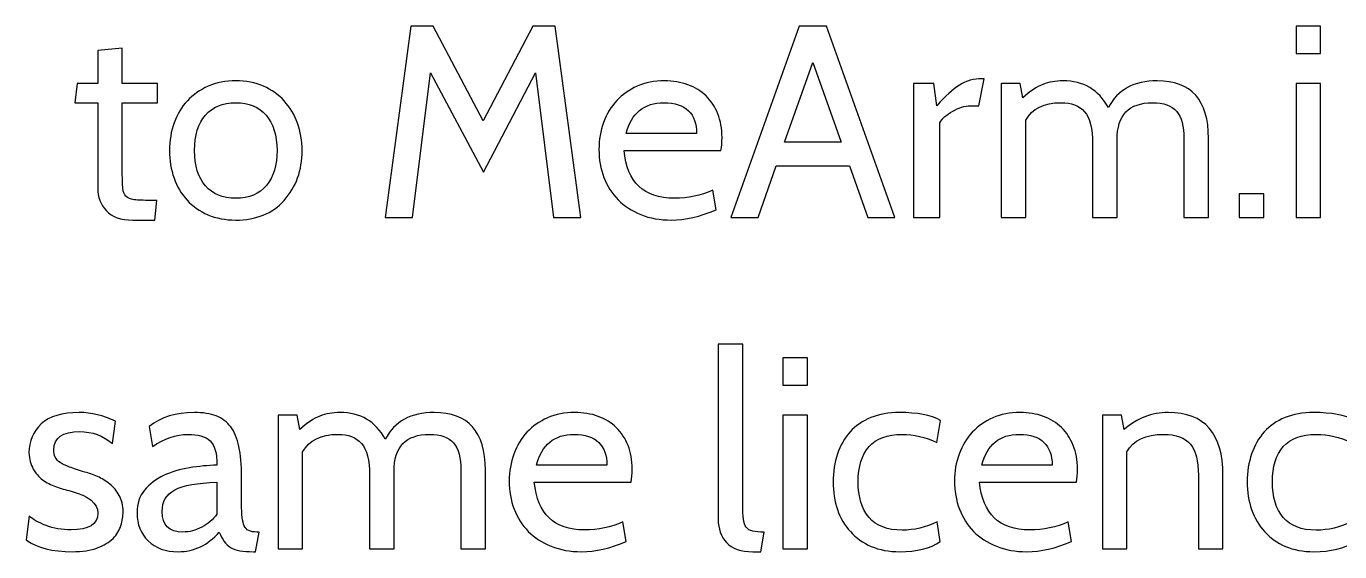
# Model space of a CAD drawing. Header units: centimetres. Extents: x -24 to 24.1, y -20.7 to 0.5.
# Drawn here: x 15.776 to 19.852, y -6.704 to -5.075 of the extents above; entities that cross this region are included whole.
import ezdxf

# ---------------------------------------------------------------- set-up
doc = ezdxf.new("R2010")
doc.units = ezdxf.units.CM
doc.header["$MEASUREMENT"] = 0
doc.layers.add('Layer 1', color=7, linetype='Continuous')

msp = doc.modelspace()

# ---------------------------------------------------------------- linework, layer by layer
at = {"layer": 'Layer 1', "color": 250}
for points, knots in [([(17.49664, -5.66718), (17.49664, -5.66718), (17.41197, -5.66718), (17.41197, -5.66718), (17.41197, -5.66718), (17.41197, -5.66718), (17.35609, -5.21929), (17.35609, -5.21929), (17.35609, -5.21929), (17.35609, -5.21929), (17.19522, -5.52663), (17.19522, -5.52663), (17.19522, -5.52663), (17.19522, -5.52663), (17.03097, -5.21929), (17.03097, -5.21929), (17.03097, -5.21929), (17.03097, -5.21929), (16.97509, -5.66718), (16.97509, -5.66718), (16.97509, -5.66718), (16.97509, -5.66718), (16.89042, -5.66718), (16.89042, -5.66718), (16.89042, -5.66718), (16.89042, -5.66718), (16.97001, -5.07451), (16.97001, -5.07451), (16.97001, -5.07451), (16.97001, -5.07451), (17.03859, -5.07451), (17.03859, -5.07451), (17.03859, -5.07451), (17.03859, -5.07451), (17.19437, -5.36831), (17.19437, -5.36831), (17.19437, -5.36831), (17.19437, -5.36831), (17.34847, -5.07451), (17.34847, -5.07451), (17.34847, -5.07451), (17.34847, -5.07451), (17.4179, -5.07451), (17.4179, -5.07451), (17.4179, -5.07451), (17.4179, -5.07451), (17.49664, -5.66718), (17.49664, -5.66718)], [0, 0, 0, 0, 0.0769231, 0.0769231, 0.0769231, 0.0769231, 0.1538462, 0.1538462, 0.1538462, 0.1538462, 0.2307692, 0.2307692, 0.2307692, 0.2307692, 0.3076923, 0.3076923, 0.3076923, 0.3076923, 0.3846154, 0.3846154, 0.3846154, 0.3846154, 0.4615385, 0.4615385, 0.4615385, 0.4615385, 0.5384615, 0.5384615, 0.5384615, 0.5384615, 0.6153846, 0.6153846, 0.6153846, 0.6153846, 0.6923077, 0.6923077, 0.6923077, 0.6923077, 0.7692308, 0.7692308, 0.7692308, 0.7692308, 0.8461538, 0.8461538, 0.8461538, 0.8461538, 1, 1, 1, 1]), ([(18.472, -5.66718), (18.472, -5.66718), (18.38734, -5.66718), (18.38734, -5.66718), (18.38734, -5.66718), (18.38734, -5.66718), (18.33061, -5.50716), (18.33061, -5.50716), (18.33061, -5.50716), (18.33061, -5.50716), (18.1037, -5.50716), (18.1037, -5.50716), (18.1037, -5.50716), (18.1037, -5.50716), (18.04697, -5.66718), (18.04697, -5.66718), (18.04697, -5.66718), (18.04697, -5.66718), (17.96231, -5.66718), (17.96231, -5.66718), (17.96231, -5.66718), (17.96231, -5.66718), (18.17482, -5.07451), (18.17482, -5.07451), (18.17482, -5.07451), (18.17482, -5.07451), (18.25949, -5.07451), (18.25949, -5.07451), (18.25949, -5.07451), (18.25949, -5.07451), (18.472, -5.66718), (18.472, -5.66718)], [0, 0, 0, 0, 0.1111111, 0.1111111, 0.1111111, 0.1111111, 0.2222222, 0.2222222, 0.2222222, 0.2222222, 0.3333333, 0.3333333, 0.3333333, 0.3333333, 0.4444444, 0.4444444, 0.4444444, 0.4444444, 0.5555556, 0.5555556, 0.5555556, 0.5555556, 0.6666667, 0.6666667, 0.6666667, 0.6666667, 0.7777778, 0.7777778, 0.7777778, 0.7777778, 1, 1, 1, 1]), ([(19.79281, -5.15918), (19.79281, -5.15918), (19.71661, -5.15918), (19.71661, -5.15918), (19.71661, -5.15918), (19.71661, -5.15918), (19.71661, -5.07451), (19.71661, -5.07451), (19.71661, -5.07451), (19.71661, -5.07451), (19.79281, -5.07451), (19.79281, -5.07451), (19.79281, -5.07451), (19.79281, -5.07451), (19.79281, -5.15918), (19.79281, -5.15918)], [0, 0, 0, 0, 0.2, 0.2, 0.2, 0.2, 0.4, 0.4, 0.4, 0.4, 0.6, 0.6, 0.6, 0.6, 1, 1, 1, 1]), ([(16.18091, -5.61469), (16.18091, -5.61469), (16.17498, -5.67565), (16.17498, -5.67565), (16.17498, -5.67565), (16.17498, -5.67565), (16.1064, -5.67565), (16.1064, -5.67565), (16.1064, -5.67565), (16.06972, -5.67565), (16.04248, -5.66605), (16.0247, -5.64686), (16.0247, -5.64686), (16.00692, -5.62767), (15.99803, -5.60424), (15.99803, -5.57659), (15.99803, -5.57659), (15.99803, -5.57659), (15.99803, -5.31158), (15.99803, -5.31158), (15.99803, -5.31158), (15.99803, -5.31158), (15.92691, -5.31158), (15.92691, -5.31158), (15.92691, -5.31158), (15.92691, -5.31158), (15.93368, -5.25231), (15.93368, -5.25231), (15.93368, -5.25231), (15.93368, -5.25231), (15.99803, -5.25231), (15.99803, -5.25231), (15.99803, -5.25231), (15.99803, -5.25231), (15.99803, -5.14986), (15.99803, -5.14986), (15.99803, -5.14986), (15.99803, -5.14986), (16.07423, -5.14224), (16.07423, -5.14224), (16.07423, -5.14224), (16.07423, -5.14224), (16.07423, -5.25231), (16.07423, -5.25231), (16.07423, -5.25231), (16.07423, -5.25231), (16.18345, -5.25231), (16.18345, -5.25231), (16.18345, -5.25231), (16.18345, -5.25231), (16.18345, -5.31158), (16.18345, -5.31158), (16.18345, -5.31158), (16.18345, -5.31158), (16.07423, -5.31158), (16.07423, -5.31158), (16.07423, -5.31158), (16.07423, -5.31158), (16.07423, -5.53002), (16.07423, -5.53002), (16.07423, -5.53002), (16.07423, -5.54978), (16.0748, -5.5653), (16.07592, -5.57659), (16.07592, -5.57659), (16.07705, -5.58788), (16.0803, -5.59634), (16.08566, -5.60199), (16.08566, -5.60199), (16.09102, -5.60763), (16.09963, -5.61116), (16.11148, -5.61257), (16.11148, -5.61257), (16.12334, -5.61398), (16.13999, -5.61469), (16.16144, -5.61469), (16.16144, -5.61469), (16.16144, -5.61469), (16.18091, -5.61469), (16.18091, -5.61469)], [0, 0, 0, 0, 0.047619, 0.047619, 0.047619, 0.047619, 0.0952381, 0.0952381, 0.0952381, 0.0952381, 0.1428571, 0.1428571, 0.1428571, 0.1428571, 0.1904762, 0.1904762, 0.1904762, 0.1904762, 0.2380952, 0.2380952, 0.2380952, 0.2380952, 0.2857143, 0.2857143, 0.2857143, 0.2857143, 0.3333333, 0.3333333, 0.3333333, 0.3333333, 0.3809524, 0.3809524, 0.3809524, 0.3809524, 0.4285714, 0.4285714, 0.4285714, 0.4285714, 0.4761905, 0.4761905, 0.4761905, 0.4761905, 0.5238095, 0.5238095, 0.5238095, 0.5238095, 0.5714286, 0.5714286, 0.5714286, 0.5714286, 0.6190476, 0.6190476, 0.6190476, 0.6190476, 0.6666667, 0.6666667, 0.6666667, 0.6666667, 0.7142857, 0.7142857, 0.7142857, 0.7142857, 0.7619048, 0.7619048, 0.7619048, 0.7619048, 0.8095238, 0.8095238, 0.8095238, 0.8095238, 0.8571429, 0.8571429, 0.8571429, 0.8571429, 0.9047619, 0.9047619, 0.9047619, 0.9047619, 1, 1, 1, 1]), ([(18.30521, -5.43435), (18.30521, -5.43435), (18.21715, -5.18712), (18.21715, -5.18712), (18.21715, -5.18712), (18.21715, -5.18712), (18.1291, -5.43435), (18.1291, -5.43435), (18.1291, -5.43435), (18.1291, -5.43435), (18.30521, -5.43435), (18.30521, -5.43435)], [0, 0, 0, 0, 0.25, 0.25, 0.25, 0.25, 0.5, 0.5, 0.5, 0.5, 1, 1, 1, 1]), ([(16.5763, -5.61469), (16.53962, -5.65533), (16.48966, -5.67565), (16.42644, -5.67565), (16.42644, -5.67565), (16.39427, -5.67565), (16.36548, -5.67014), (16.34008, -5.65914), (16.34008, -5.65914), (16.31468, -5.64813), (16.29309, -5.63303), (16.27531, -5.61384), (16.27531, -5.61384), (16.25753, -5.59465), (16.24399, -5.57179), (16.23467, -5.54526), (16.23467, -5.54526), (16.22536, -5.51873), (16.2207, -5.49023), (16.2207, -5.45975), (16.2207, -5.45975), (16.2207, -5.4287), (16.2255, -5.40006), (16.2351, -5.37381), (16.2351, -5.37381), (16.24469, -5.34756), (16.25838, -5.32484), (16.27616, -5.30565), (16.27616, -5.30565), (16.29394, -5.28646), (16.31553, -5.27136), (16.34093, -5.26036), (16.34093, -5.26036), (16.36633, -5.24935), (16.39484, -5.24384), (16.42644, -5.24384), (16.42644, -5.24384), (16.45805, -5.24384), (16.48656, -5.24935), (16.51196, -5.26036), (16.51196, -5.26036), (16.53736, -5.27136), (16.55895, -5.2866), (16.57673, -5.30608), (16.57673, -5.30608), (16.59451, -5.32555), (16.6082, -5.34841), (16.61779, -5.37466), (16.61779, -5.37466), (16.62739, -5.4009), (16.63219, -5.42927), (16.63219, -5.45975), (16.63219, -5.45975), (16.63219, -5.52183), (16.61356, -5.57348), (16.5763, -5.61469)], [0, 0, 0, 0, 0.0666667, 0.0666667, 0.0666667, 0.0666667, 0.1333333, 0.1333333, 0.1333333, 0.1333333, 0.2, 0.2, 0.2, 0.2, 0.2666667, 0.2666667, 0.2666667, 0.2666667, 0.3333333, 0.3333333, 0.3333333, 0.3333333, 0.4, 0.4, 0.4, 0.4, 0.4666667, 0.4666667, 0.4666667, 0.4666667, 0.5333333, 0.5333333, 0.5333333, 0.5333333, 0.6, 0.6, 0.6, 0.6, 0.6666667, 0.6666667, 0.6666667, 0.6666667, 0.7333333, 0.7333333, 0.7333333, 0.7333333, 0.8, 0.8, 0.8, 0.8, 0.8666667, 0.8666667, 0.8666667, 0.8666667, 1, 1, 1, 1]), ([(17.93183, -5.45975), (17.93183, -5.45975), (17.63126, -5.45975), (17.63126, -5.45975), (17.63126, -5.45975), (17.64029, -5.55852), (17.69222, -5.60791), (17.78705, -5.60791), (17.78705, -5.60791), (17.82938, -5.60791), (17.86917, -5.59973), (17.90643, -5.58336), (17.90643, -5.58336), (17.90643, -5.58336), (17.91659, -5.64347), (17.91659, -5.64347), (17.91659, -5.64347), (17.86748, -5.66492), (17.8212, -5.67565), (17.77773, -5.67565), (17.77773, -5.67565), (17.74274, -5.67565), (17.71127, -5.67), (17.68333, -5.65871), (17.68333, -5.65871), (17.65539, -5.64742), (17.63182, -5.63204), (17.61263, -5.61257), (17.61263, -5.61257), (17.59344, -5.5931), (17.57877, -5.56995), (17.56861, -5.54314), (17.56861, -5.54314), (17.55845, -5.51633), (17.55337, -5.4874), (17.55337, -5.45636), (17.55337, -5.45636), (17.55337, -5.42644), (17.55816, -5.3985), (17.56776, -5.37254), (17.56776, -5.37254), (17.57736, -5.34657), (17.5909, -5.32414), (17.6084, -5.30523), (17.6084, -5.30523), (17.6259, -5.28632), (17.64721, -5.27136), (17.67232, -5.26036), (17.67232, -5.26036), (17.69744, -5.24935), (17.72552, -5.24384), (17.75657, -5.24384), (17.75657, -5.24384), (17.7831, -5.24384), (17.80737, -5.2478), (17.82938, -5.2557), (17.82938, -5.2557), (17.85139, -5.2636), (17.87016, -5.27517), (17.88568, -5.29041), (17.88568, -5.29041), (17.90121, -5.30565), (17.91334, -5.32414), (17.92209, -5.34587), (17.92209, -5.34587), (17.93084, -5.3676), (17.93521, -5.39201), (17.93521, -5.41911), (17.93521, -5.41911), (17.93521, -5.43491), (17.93409, -5.44846), (17.93183, -5.45975)], [0, 0, 0, 0, 0.0526316, 0.0526316, 0.0526316, 0.0526316, 0.1052632, 0.1052632, 0.1052632, 0.1052632, 0.1578947, 0.1578947, 0.1578947, 0.1578947, 0.2105263, 0.2105263, 0.2105263, 0.2105263, 0.2631579, 0.2631579, 0.2631579, 0.2631579, 0.3157895, 0.3157895, 0.3157895, 0.3157895, 0.3684211, 0.3684211, 0.3684211, 0.3684211, 0.4210526, 0.4210526, 0.4210526, 0.4210526, 0.4736842, 0.4736842, 0.4736842, 0.4736842, 0.5263158, 0.5263158, 0.5263158, 0.5263158, 0.5789474, 0.5789474, 0.5789474, 0.5789474, 0.6315789, 0.6315789, 0.6315789, 0.6315789, 0.6842105, 0.6842105, 0.6842105, 0.6842105, 0.7368421, 0.7368421, 0.7368421, 0.7368421, 0.7894737, 0.7894737, 0.7894737, 0.7894737, 0.8421053, 0.8421053, 0.8421053, 0.8421053, 0.8947368, 0.8947368, 0.8947368, 0.8947368, 1, 1, 1, 1]), ([(18.74886, -5.23707), (18.74886, -5.23707), (18.73193, -5.32089), (18.73193, -5.32089), (18.73193, -5.32089), (18.73193, -5.32089), (18.70568, -5.32089), (18.70568, -5.32089), (18.70568, -5.32089), (18.69722, -5.32089), (18.68819, -5.32244), (18.67859, -5.32555), (18.67859, -5.32555), (18.669, -5.32865), (18.65982, -5.33275), (18.65107, -5.33783), (18.65107, -5.33783), (18.64233, -5.34291), (18.63428, -5.34855), (18.62694, -5.35476), (18.62694, -5.35476), (18.61961, -5.36097), (18.61424, -5.36746), (18.61086, -5.37423), (18.61086, -5.37423), (18.61086, -5.37423), (18.61086, -5.66718), (18.61086, -5.66718), (18.61086, -5.66718), (18.61086, -5.66718), (18.52958, -5.66718), (18.52958, -5.66718), (18.52958, -5.66718), (18.52958, -5.66718), (18.52958, -5.25231), (18.52958, -5.25231), (18.52958, -5.25231), (18.52958, -5.25231), (18.59223, -5.25231), (18.59223, -5.25231), (18.59223, -5.25231), (18.59223, -5.25231), (18.60154, -5.32089), (18.60154, -5.32089), (18.60154, -5.32089), (18.62751, -5.29154), (18.65107, -5.27023), (18.67224, -5.25697), (18.67224, -5.25697), (18.69341, -5.2437), (18.71669, -5.23707), (18.74209, -5.23707), (18.74209, -5.23707), (18.74209, -5.23707), (18.74886, -5.23707), (18.74886, -5.23707)], [0, 0, 0, 0, 0.0666667, 0.0666667, 0.0666667, 0.0666667, 0.1333333, 0.1333333, 0.1333333, 0.1333333, 0.2, 0.2, 0.2, 0.2, 0.2666667, 0.2666667, 0.2666667, 0.2666667, 0.3333333, 0.3333333, 0.3333333, 0.3333333, 0.4, 0.4, 0.4, 0.4, 0.4666667, 0.4666667, 0.4666667, 0.4666667, 0.5333333, 0.5333333, 0.5333333, 0.5333333, 0.6, 0.6, 0.6, 0.6, 0.6666667, 0.6666667, 0.6666667, 0.6666667, 0.7333333, 0.7333333, 0.7333333, 0.7333333, 0.8, 0.8, 0.8, 0.8, 0.8666667, 0.8666667, 0.8666667, 0.8666667, 1, 1, 1, 1]), ([(19.44483, -5.66718), (19.44483, -5.66718), (19.36863, -5.66718), (19.36863, -5.66718), (19.36863, -5.66718), (19.36863, -5.66718), (19.36863, -5.42334), (19.36863, -5.42334), (19.36863, -5.42334), (19.36863, -5.38439), (19.36101, -5.35603), (19.34577, -5.33825), (19.34577, -5.33825), (19.33053, -5.32047), (19.30569, -5.31158), (19.27126, -5.31158), (19.27126, -5.31158), (19.19788, -5.31158), (19.16119, -5.34996), (19.16119, -5.42673), (19.16119, -5.42673), (19.16119, -5.42673), (19.16119, -5.66718), (19.16119, -5.66718), (19.16119, -5.66718), (19.16119, -5.66718), (19.08499, -5.66718), (19.08499, -5.66718), (19.08499, -5.66718), (19.08499, -5.66718), (19.08499, -5.43858), (19.08499, -5.43858), (19.08499, -5.43858), (19.08499, -5.39117), (19.07667, -5.35815), (19.06001, -5.33952), (19.06001, -5.33952), (19.04336, -5.32089), (19.01923, -5.31158), (18.98762, -5.31158), (18.98762, -5.31158), (18.93457, -5.31158), (18.89788, -5.32964), (18.87756, -5.36577), (18.87756, -5.36577), (18.87756, -5.36577), (18.87756, -5.66718), (18.87756, -5.66718), (18.87756, -5.66718), (18.87756, -5.66718), (18.80136, -5.66718), (18.80136, -5.66718), (18.80136, -5.66718), (18.80136, -5.66718), (18.80136, -5.25231), (18.80136, -5.25231), (18.80136, -5.25231), (18.80136, -5.25231), (18.86062, -5.25231), (18.86062, -5.25231), (18.86062, -5.25231), (18.86062, -5.25231), (18.86909, -5.29634), (18.86909, -5.29634), (18.86909, -5.29634), (18.89167, -5.27602), (18.91227, -5.26219), (18.9309, -5.25485), (18.9309, -5.25485), (18.94952, -5.24751), (18.97041, -5.24384), (18.99355, -5.24384), (18.99355, -5.24384), (19.05677, -5.24384), (19.10362, -5.2715), (19.1341, -5.32682), (19.1341, -5.32682), (19.16288, -5.2715), (19.2134, -5.24384), (19.28565, -5.24384), (19.28565, -5.24384), (19.39177, -5.24384), (19.44483, -5.30339), (19.44483, -5.42249), (19.44483, -5.42249), (19.44483, -5.42249), (19.44483, -5.66718), (19.44483, -5.66718)], [0, 0, 0, 0, 0.0434783, 0.0434783, 0.0434783, 0.0434783, 0.0869565, 0.0869565, 0.0869565, 0.0869565, 0.1304348, 0.1304348, 0.1304348, 0.1304348, 0.173913, 0.173913, 0.173913, 0.173913, 0.2173913, 0.2173913, 0.2173913, 0.2173913, 0.2608696, 0.2608696, 0.2608696, 0.2608696, 0.3043478, 0.3043478, 0.3043478, 0.3043478, 0.3478261, 0.3478261, 0.3478261, 0.3478261, 0.3913043, 0.3913043, 0.3913043, 0.3913043, 0.4347826, 0.4347826, 0.4347826, 0.4347826, 0.4782609, 0.4782609, 0.4782609, 0.4782609, 0.5217391, 0.5217391, 0.5217391, 0.5217391, 0.5652174, 0.5652174, 0.5652174, 0.5652174, 0.6086957, 0.6086957, 0.6086957, 0.6086957, 0.6521739, 0.6521739, 0.6521739, 0.6521739, 0.6956522, 0.6956522, 0.6956522, 0.6956522, 0.7391304, 0.7391304, 0.7391304, 0.7391304, 0.7826087, 0.7826087, 0.7826087, 0.7826087, 0.826087, 0.826087, 0.826087, 0.826087, 0.8695652, 0.8695652, 0.8695652, 0.8695652, 0.9130435, 0.9130435, 0.9130435, 0.9130435, 1, 1, 1, 1]), ([(19.79281, -5.66718), (19.79281, -5.66718), (19.71661, -5.66718), (19.71661, -5.66718), (19.71661, -5.66718), (19.71661, -5.66718), (19.71661, -5.25231), (19.71661, -5.25231), (19.71661, -5.25231), (19.71661, -5.25231), (19.79281, -5.25231), (19.79281, -5.25231), (19.79281, -5.25231), (19.79281, -5.25231), (19.79281, -5.66718), (19.79281, -5.66718)], [0, 0, 0, 0, 0.2, 0.2, 0.2, 0.2, 0.4, 0.4, 0.4, 0.4, 0.6, 0.6, 0.6, 0.6, 1, 1, 1, 1]), ([(16.52042, -5.35053), (16.49841, -5.32456), (16.46708, -5.31158), (16.42644, -5.31158), (16.42644, -5.31158), (16.3858, -5.31158), (16.35434, -5.32442), (16.33204, -5.3501), (16.33204, -5.3501), (16.30974, -5.37578), (16.2986, -5.41233), (16.2986, -5.45975), (16.2986, -5.45975), (16.2986, -5.50716), (16.30974, -5.54371), (16.33204, -5.56939), (16.33204, -5.56939), (16.35434, -5.59507), (16.3858, -5.60791), (16.42644, -5.60791), (16.42644, -5.60791), (16.46765, -5.60791), (16.49926, -5.59465), (16.52127, -5.56812), (16.52127, -5.56812), (16.54328, -5.54159), (16.55429, -5.50547), (16.55429, -5.45975), (16.55429, -5.45975), (16.55429, -5.4129), (16.543, -5.37649), (16.52042, -5.35053)], [0, 0, 0, 0, 0.1111111, 0.1111111, 0.1111111, 0.1111111, 0.2222222, 0.2222222, 0.2222222, 0.2222222, 0.3333333, 0.3333333, 0.3333333, 0.3333333, 0.4444444, 0.4444444, 0.4444444, 0.4444444, 0.5555556, 0.5555556, 0.5555556, 0.5555556, 0.6666667, 0.6666667, 0.6666667, 0.6666667, 0.7777778, 0.7777778, 0.7777778, 0.7777778, 1, 1, 1, 1]), ([(17.75487, -5.31158), (17.69335, -5.31158), (17.6544, -5.34347), (17.63803, -5.40725), (17.63803, -5.40725), (17.63803, -5.40725), (17.85647, -5.40725), (17.85647, -5.40725), (17.85647, -5.40725), (17.85647, -5.37677), (17.84801, -5.35321), (17.83107, -5.33656), (17.83107, -5.33656), (17.81414, -5.3199), (17.78874, -5.31158), (17.75487, -5.31158)], [0, 0, 0, 0, 0.2, 0.2, 0.2, 0.2, 0.4, 0.4, 0.4, 0.4, 0.6, 0.6, 0.6, 0.6, 1, 1, 1, 1]), ([(19.6167, -5.66718), (19.6167, -5.66718), (19.5405, -5.66718), (19.5405, -5.66718), (19.5405, -5.66718), (19.5405, -5.66718), (19.5405, -5.59437), (19.5405, -5.59437), (19.5405, -5.59437), (19.5405, -5.59437), (19.6167, -5.59437), (19.6167, -5.59437), (19.6167, -5.59437), (19.6167, -5.59437), (19.6167, -5.66718), (19.6167, -5.66718)], [0, 0, 0, 0, 0.2, 0.2, 0.2, 0.2, 0.4, 0.4, 0.4, 0.4, 0.6, 0.6, 0.6, 0.6, 1, 1, 1, 1]), ([(18.06645, -6.6434), (18.06645, -6.6434), (18.05544, -6.70436), (18.05544, -6.70436), (18.05544, -6.70436), (18.05544, -6.70436), (18.03089, -6.70436), (18.03089, -6.70436), (18.03089, -6.70436), (17.99363, -6.70436), (17.9664, -6.6949), (17.94918, -6.67599), (17.94918, -6.67599), (17.93197, -6.65708), (17.92336, -6.63324), (17.92336, -6.60445), (17.92336, -6.60445), (17.92336, -6.60445), (17.92336, -6.06089), (17.92336, -6.06089), (17.92336, -6.06089), (17.92336, -6.06089), (17.99956, -6.06089), (17.99956, -6.06089), (17.99956, -6.06089), (17.99956, -6.06089), (17.99956, -6.56042), (17.99956, -6.56042), (17.99956, -6.56042), (17.99956, -6.57792), (18.00027, -6.59217), (18.00168, -6.60318), (18.00168, -6.60318), (18.00309, -6.61419), (18.00605, -6.62265), (18.01057, -6.62858), (18.01057, -6.62858), (18.01508, -6.63451), (18.02172, -6.63846), (18.03046, -6.64043), (18.03046, -6.64043), (18.03921, -6.64241), (18.05121, -6.6434), (18.06645, -6.6434)], [0, 0, 0, 0, 0.0833333, 0.0833333, 0.0833333, 0.0833333, 0.1666667, 0.1666667, 0.1666667, 0.1666667, 0.25, 0.25, 0.25, 0.25, 0.3333333, 0.3333333, 0.3333333, 0.3333333, 0.4166667, 0.4166667, 0.4166667, 0.4166667, 0.5, 0.5, 0.5, 0.5, 0.5833333, 0.5833333, 0.5833333, 0.5833333, 0.6666667, 0.6666667, 0.6666667, 0.6666667, 0.75, 0.75, 0.75, 0.75, 0.8333333, 0.8333333, 0.8333333, 0.8333333, 1, 1, 1, 1]), ([(18.20022, -6.18789), (18.20022, -6.18789), (18.12402, -6.18789), (18.12402, -6.18789), (18.12402, -6.18789), (18.12402, -6.18789), (18.12402, -6.10322), (18.12402, -6.10322), (18.12402, -6.10322), (18.12402, -6.10322), (18.20022, -6.10322), (18.20022, -6.10322), (18.20022, -6.10322), (18.20022, -6.10322), (18.20022, -6.18789), (18.20022, -6.18789)], [0, 0, 0, 0, 0.2, 0.2, 0.2, 0.2, 0.4, 0.4, 0.4, 0.4, 0.6, 0.6, 0.6, 0.6, 1, 1, 1, 1]), ([(15.91844, -6.70436), (15.85805, -6.70436), (15.81063, -6.69222), (15.7762, -6.66795), (15.7762, -6.66795), (15.7762, -6.66795), (15.78552, -6.59429), (15.78552, -6.59429), (15.78552, -6.59429), (15.79681, -6.60445), (15.81416, -6.61405), (15.83759, -6.62308), (15.83759, -6.62308), (15.86101, -6.63211), (15.88683, -6.63662), (15.91506, -6.63662), (15.91506, -6.63662), (15.97037, -6.63662), (15.99803, -6.61941), (15.99803, -6.58498), (15.99803, -6.58498), (15.99803, -6.55393), (15.97037, -6.53107), (15.91506, -6.5164), (15.91506, -6.5164), (15.89812, -6.51244), (15.88218, -6.50779), (15.86722, -6.50243), (15.86722, -6.50243), (15.85226, -6.49706), (15.83886, -6.49001), (15.827, -6.48126), (15.827, -6.48126), (15.81515, -6.47251), (15.80541, -6.46136), (15.79779, -6.44782), (15.79779, -6.44782), (15.79017, -6.43427), (15.7858, -6.41734), (15.78467, -6.39702), (15.78467, -6.39702), (15.78467, -6.36146), (15.79737, -6.33182), (15.82277, -6.30812), (15.82277, -6.30812), (15.84817, -6.28441), (15.8874, -6.27255), (15.94046, -6.27255), (15.94046, -6.27255), (15.97828, -6.27255), (16.01581, -6.28159), (16.05306, -6.29965), (16.05306, -6.29965), (16.05306, -6.29965), (16.04375, -6.36908), (16.04375, -6.36908), (16.04375, -6.36908), (16.0144, -6.34424), (15.98053, -6.33182), (15.94215, -6.33182), (15.94215, -6.33182), (15.88853, -6.33182), (15.86172, -6.35059), (15.86172, -6.38813), (15.86172, -6.38813), (15.86172, -6.39716), (15.86313, -6.40492), (15.86595, -6.41113), (15.86595, -6.41113), (15.86877, -6.41734), (15.87385, -6.42298), (15.88119, -6.42778), (15.88119, -6.42778), (15.88853, -6.43258), (15.89841, -6.43723), (15.91082, -6.44189), (15.91082, -6.44189), (15.92324, -6.4464), (15.93905, -6.45148), (15.95824, -6.45713), (15.95824, -6.45713), (15.97009, -6.46052), (15.98293, -6.46517), (15.99676, -6.4711), (15.99676, -6.4711), (16.01059, -6.47703), (16.02343, -6.48479), (16.03528, -6.49438), (16.03528, -6.49438), (16.04714, -6.50398), (16.05702, -6.51583), (16.06492, -6.52994), (16.06492, -6.52994), (16.07282, -6.54405), (16.07677, -6.56099), (16.07677, -6.58074), (16.07677, -6.58074), (16.07677, -6.59429), (16.07451, -6.6084), (16.07, -6.62308), (16.07, -6.62308), (16.06548, -6.63775), (16.0573, -6.65102), (16.04544, -6.66287), (16.04544, -6.66287), (16.03359, -6.67472), (16.01736, -6.6846), (15.99676, -6.6925), (15.99676, -6.6925), (15.97616, -6.70041), (15.95005, -6.70436), (15.91844, -6.70436)], [0, 0, 0, 0, 0.0344828, 0.0344828, 0.0344828, 0.0344828, 0.0689655, 0.0689655, 0.0689655, 0.0689655, 0.1034483, 0.1034483, 0.1034483, 0.1034483, 0.137931, 0.137931, 0.137931, 0.137931, 0.1724138, 0.1724138, 0.1724138, 0.1724138, 0.2068966, 0.2068966, 0.2068966, 0.2068966, 0.2413793, 0.2413793, 0.2413793, 0.2413793, 0.2758621, 0.2758621, 0.2758621, 0.2758621, 0.3103448, 0.3103448, 0.3103448, 0.3103448, 0.3448276, 0.3448276, 0.3448276, 0.3448276, 0.3793103, 0.3793103, 0.3793103, 0.3793103, 0.4137931, 0.4137931, 0.4137931, 0.4137931, 0.4482759, 0.4482759, 0.4482759, 0.4482759, 0.4827586, 0.4827586, 0.4827586, 0.4827586, 0.5172414, 0.5172414, 0.5172414, 0.5172414, 0.5517241, 0.5517241, 0.5517241, 0.5517241, 0.5862069, 0.5862069, 0.5862069, 0.5862069, 0.6206897, 0.6206897, 0.6206897, 0.6206897, 0.6551724, 0.6551724, 0.6551724, 0.6551724, 0.6896552, 0.6896552, 0.6896552, 0.6896552, 0.7241379, 0.7241379, 0.7241379, 0.7241379, 0.7586207, 0.7586207, 0.7586207, 0.7586207, 0.7931034, 0.7931034, 0.7931034, 0.7931034, 0.8275862, 0.8275862, 0.8275862, 0.8275862, 0.862069, 0.862069, 0.862069, 0.862069, 0.8965517, 0.8965517, 0.8965517, 0.8965517, 0.9310345, 0.9310345, 0.9310345, 0.9310345, 1, 1, 1, 1]), ([(16.49926, -6.6434), (16.49926, -6.6434), (16.4874, -6.70436), (16.4874, -6.70436), (16.4874, -6.70436), (16.4874, -6.70436), (16.48148, -6.70436), (16.48148, -6.70436), (16.48148, -6.70436), (16.46454, -6.70436), (16.45043, -6.70337), (16.43914, -6.70139), (16.43914, -6.70139), (16.42786, -6.69942), (16.41826, -6.69603), (16.41036, -6.69123), (16.41036, -6.69123), (16.40246, -6.68644), (16.39582, -6.68009), (16.39046, -6.67218), (16.39046, -6.67218), (16.3851, -6.66428), (16.37988, -6.65469), (16.3748, -6.6434), (16.3748, -6.6434), (16.3398, -6.68404), (16.29747, -6.70436), (16.2478, -6.70436), (16.2478, -6.70436), (16.20885, -6.70436), (16.17781, -6.69321), (16.15466, -6.67091), (16.15466, -6.67091), (16.13152, -6.64862), (16.11995, -6.61969), (16.11995, -6.58413), (16.11995, -6.58413), (16.11995, -6.55534), (16.12771, -6.53164), (16.14323, -6.51301), (16.14323, -6.51301), (16.15876, -6.49438), (16.17851, -6.47942), (16.2025, -6.46814), (16.2025, -6.46814), (16.22649, -6.45685), (16.25316, -6.4488), (16.28251, -6.44401), (16.28251, -6.44401), (16.31186, -6.43921), (16.34037, -6.43653), (16.36802, -6.43596), (16.36802, -6.43596), (16.36802, -6.39871), (16.36083, -6.37345), (16.34643, -6.36019), (16.34643, -6.36019), (16.33204, -6.34692), (16.30904, -6.34029), (16.27743, -6.34029), (16.27743, -6.34029), (16.24131, -6.34029), (16.2049, -6.35271), (16.16821, -6.37754), (16.16821, -6.37754), (16.16821, -6.37754), (16.1572, -6.31574), (16.1572, -6.31574), (16.1572, -6.31574), (16.19446, -6.28695), (16.24131, -6.27255), (16.29775, -6.27255), (16.29775, -6.27255), (16.32428, -6.27255), (16.34686, -6.27608), (16.36548, -6.28314), (16.36548, -6.28314), (16.38411, -6.29019), (16.39921, -6.30148), (16.41078, -6.31701), (16.41078, -6.31701), (16.42235, -6.33253), (16.43082, -6.35299), (16.43618, -6.37839), (16.43618, -6.37839), (16.44154, -6.40379), (16.44422, -6.43483), (16.44422, -6.47152), (16.44422, -6.47152), (16.44422, -6.47152), (16.44422, -6.55619), (16.44422, -6.55619), (16.44422, -6.55619), (16.44422, -6.58893), (16.44705, -6.61165), (16.45269, -6.62435), (16.45269, -6.62435), (16.45834, -6.63705), (16.47132, -6.6434), (16.49164, -6.6434), (16.49164, -6.6434), (16.49164, -6.6434), (16.49926, -6.6434), (16.49926, -6.6434)], [0, 0, 0, 0, 0.037037, 0.037037, 0.037037, 0.037037, 0.0740741, 0.0740741, 0.0740741, 0.0740741, 0.1111111, 0.1111111, 0.1111111, 0.1111111, 0.1481481, 0.1481481, 0.1481481, 0.1481481, 0.1851852, 0.1851852, 0.1851852, 0.1851852, 0.2222222, 0.2222222, 0.2222222, 0.2222222, 0.2592593, 0.2592593, 0.2592593, 0.2592593, 0.2962963, 0.2962963, 0.2962963, 0.2962963, 0.3333333, 0.3333333, 0.3333333, 0.3333333, 0.3703704, 0.3703704, 0.3703704, 0.3703704, 0.4074074, 0.4074074, 0.4074074, 0.4074074, 0.4444444, 0.4444444, 0.4444444, 0.4444444, 0.4814815, 0.4814815, 0.4814815, 0.4814815, 0.5185185, 0.5185185, 0.5185185, 0.5185185, 0.5555556, 0.5555556, 0.5555556, 0.5555556, 0.5925926, 0.5925926, 0.5925926, 0.5925926, 0.6296296, 0.6296296, 0.6296296, 0.6296296, 0.6666667, 0.6666667, 0.6666667, 0.6666667, 0.7037037, 0.7037037, 0.7037037, 0.7037037, 0.7407407, 0.7407407, 0.7407407, 0.7407407, 0.7777778, 0.7777778, 0.7777778, 0.7777778, 0.8148148, 0.8148148, 0.8148148, 0.8148148, 0.8518519, 0.8518519, 0.8518519, 0.8518519, 0.8888889, 0.8888889, 0.8888889, 0.8888889, 0.9259259, 0.9259259, 0.9259259, 0.9259259, 1, 1, 1, 1]), ([(17.20115, -6.69589), (17.20115, -6.69589), (17.12495, -6.69589), (17.12495, -6.69589), (17.12495, -6.69589), (17.12495, -6.69589), (17.12495, -6.45205), (17.12495, -6.45205), (17.12495, -6.45205), (17.12495, -6.4131), (17.11733, -6.38474), (17.10209, -6.36696), (17.10209, -6.36696), (17.08685, -6.34918), (17.06201, -6.34029), (17.02758, -6.34029), (17.02758, -6.34029), (16.9542, -6.34029), (16.91751, -6.37867), (16.91751, -6.45544), (16.91751, -6.45544), (16.91751, -6.45544), (16.91751, -6.69589), (16.91751, -6.69589), (16.91751, -6.69589), (16.91751, -6.69589), (16.84131, -6.69589), (16.84131, -6.69589), (16.84131, -6.69589), (16.84131, -6.69589), (16.84131, -6.46729), (16.84131, -6.46729), (16.84131, -6.46729), (16.84131, -6.41988), (16.83299, -6.38686), (16.81633, -6.36823), (16.81633, -6.36823), (16.79968, -6.3496), (16.77555, -6.34029), (16.74394, -6.34029), (16.74394, -6.34029), (16.69089, -6.34029), (16.6542, -6.35835), (16.63388, -6.39448), (16.63388, -6.39448), (16.63388, -6.39448), (16.63388, -6.69589), (16.63388, -6.69589), (16.63388, -6.69589), (16.63388, -6.69589), (16.55768, -6.69589), (16.55768, -6.69589), (16.55768, -6.69589), (16.55768, -6.69589), (16.55768, -6.28102), (16.55768, -6.28102), (16.55768, -6.28102), (16.55768, -6.28102), (16.61694, -6.28102), (16.61694, -6.28102), (16.61694, -6.28102), (16.61694, -6.28102), (16.62541, -6.32505), (16.62541, -6.32505), (16.62541, -6.32505), (16.64799, -6.30473), (16.66859, -6.2909), (16.68722, -6.28356), (16.68722, -6.28356), (16.70584, -6.27622), (16.72673, -6.27255), (16.74987, -6.27255), (16.74987, -6.27255), (16.81309, -6.27255), (16.85994, -6.30021), (16.89042, -6.35553), (16.89042, -6.35553), (16.9192, -6.30021), (16.96972, -6.27255), (17.04197, -6.27255), (17.04197, -6.27255), (17.14809, -6.27255), (17.20115, -6.3321), (17.20115, -6.4512), (17.20115, -6.4512), (17.20115, -6.4512), (17.20115, -6.69589), (17.20115, -6.69589)], [0, 0, 0, 0, 0.0434783, 0.0434783, 0.0434783, 0.0434783, 0.0869565, 0.0869565, 0.0869565, 0.0869565, 0.1304348, 0.1304348, 0.1304348, 0.1304348, 0.173913, 0.173913, 0.173913, 0.173913, 0.2173913, 0.2173913, 0.2173913, 0.2173913, 0.2608696, 0.2608696, 0.2608696, 0.2608696, 0.3043478, 0.3043478, 0.3043478, 0.3043478, 0.3478261, 0.3478261, 0.3478261, 0.3478261, 0.3913043, 0.3913043, 0.3913043, 0.3913043, 0.4347826, 0.4347826, 0.4347826, 0.4347826, 0.4782609, 0.4782609, 0.4782609, 0.4782609, 0.5217391, 0.5217391, 0.5217391, 0.5217391, 0.5652174, 0.5652174, 0.5652174, 0.5652174, 0.6086957, 0.6086957, 0.6086957, 0.6086957, 0.6521739, 0.6521739, 0.6521739, 0.6521739, 0.6956522, 0.6956522, 0.6956522, 0.6956522, 0.7391304, 0.7391304, 0.7391304, 0.7391304, 0.7826087, 0.7826087, 0.7826087, 0.7826087, 0.826087, 0.826087, 0.826087, 0.826087, 0.8695652, 0.8695652, 0.8695652, 0.8695652, 0.9130435, 0.9130435, 0.9130435, 0.9130435, 1, 1, 1, 1]), ([(17.65327, -6.48846), (17.65327, -6.48846), (17.3527, -6.48846), (17.3527, -6.48846), (17.3527, -6.48846), (17.36173, -6.58723), (17.41366, -6.63662), (17.50849, -6.63662), (17.50849, -6.63662), (17.55082, -6.63662), (17.59061, -6.62844), (17.62787, -6.61207), (17.62787, -6.61207), (17.62787, -6.61207), (17.63803, -6.67218), (17.63803, -6.67218), (17.63803, -6.67218), (17.58892, -6.69363), (17.54264, -6.70436), (17.49917, -6.70436), (17.49917, -6.70436), (17.46418, -6.70436), (17.43271, -6.69871), (17.40477, -6.68742), (17.40477, -6.68742), (17.37683, -6.67613), (17.35326, -6.66075), (17.33407, -6.64128), (17.33407, -6.64128), (17.31488, -6.62181), (17.30021, -6.59866), (17.29005, -6.57185), (17.29005, -6.57185), (17.27989, -6.54504), (17.27481, -6.51611), (17.27481, -6.48507), (17.27481, -6.48507), (17.27481, -6.45515), (17.2796, -6.42721), (17.2892, -6.40125), (17.2892, -6.40125), (17.2988, -6.37528), (17.31234, -6.35285), (17.32984, -6.33394), (17.32984, -6.33394), (17.34734, -6.31503), (17.36865, -6.30007), (17.39376, -6.28907), (17.39376, -6.28907), (17.41888, -6.27806), (17.44696, -6.27255), (17.47801, -6.27255), (17.47801, -6.27255), (17.50454, -6.27255), (17.52881, -6.27651), (17.55082, -6.28441), (17.55082, -6.28441), (17.57283, -6.29231), (17.5916, -6.30388), (17.60712, -6.31912), (17.60712, -6.31912), (17.62265, -6.33436), (17.63478, -6.35285), (17.64353, -6.37458), (17.64353, -6.37458), (17.65228, -6.39631), (17.65665, -6.42072), (17.65665, -6.44782), (17.65665, -6.44782), (17.65665, -6.46362), (17.65553, -6.47717), (17.65327, -6.48846)], [0, 0, 0, 0, 0.0526316, 0.0526316, 0.0526316, 0.0526316, 0.1052632, 0.1052632, 0.1052632, 0.1052632, 0.1578947, 0.1578947, 0.1578947, 0.1578947, 0.2105263, 0.2105263, 0.2105263, 0.2105263, 0.2631579, 0.2631579, 0.2631579, 0.2631579, 0.3157895, 0.3157895, 0.3157895, 0.3157895, 0.3684211, 0.3684211, 0.3684211, 0.3684211, 0.4210526, 0.4210526, 0.4210526, 0.4210526, 0.4736842, 0.4736842, 0.4736842, 0.4736842, 0.5263158, 0.5263158, 0.5263158, 0.5263158, 0.5789474, 0.5789474, 0.5789474, 0.5789474, 0.6315789, 0.6315789, 0.6315789, 0.6315789, 0.6842105, 0.6842105, 0.6842105, 0.6842105, 0.7368421, 0.7368421, 0.7368421, 0.7368421, 0.7894737, 0.7894737, 0.7894737, 0.7894737, 0.8421053, 0.8421053, 0.8421053, 0.8421053, 0.8947368, 0.8947368, 0.8947368, 0.8947368, 1, 1, 1, 1]), ([(18.48639, -6.70436), (18.45309, -6.70436), (18.42373, -6.69885), (18.39833, -6.68785), (18.39833, -6.68785), (18.37293, -6.67684), (18.35134, -6.6616), (18.33356, -6.64213), (18.33356, -6.64213), (18.31578, -6.62265), (18.30238, -6.59979), (18.29335, -6.57355), (18.29335, -6.57355), (18.28432, -6.5473), (18.2798, -6.51865), (18.2798, -6.48761), (18.2798, -6.48761), (18.2798, -6.456), (18.28432, -6.42707), (18.29335, -6.40083), (18.29335, -6.40083), (18.30238, -6.37458), (18.3155, -6.35186), (18.33272, -6.33267), (18.33272, -6.33267), (18.34993, -6.31348), (18.37138, -6.29866), (18.39706, -6.28822), (18.39706, -6.28822), (18.42275, -6.27778), (18.45224, -6.27255), (18.48554, -6.27255), (18.48554, -6.27255), (18.54086, -6.27255), (18.58347, -6.28074), (18.61339, -6.29711), (18.61339, -6.29711), (18.61339, -6.29711), (18.60153, -6.36569), (18.60153, -6.36569), (18.60153, -6.36569), (18.56654, -6.34876), (18.5307, -6.34029), (18.49401, -6.34029), (18.49401, -6.34029), (18.44829, -6.34029), (18.41414, -6.35299), (18.39156, -6.37839), (18.39156, -6.37839), (18.36898, -6.40379), (18.35769, -6.4402), (18.35769, -6.48761), (18.35769, -6.48761), (18.35769, -6.53502), (18.36898, -6.57185), (18.39156, -6.5981), (18.39156, -6.5981), (18.41414, -6.62435), (18.44829, -6.63747), (18.49401, -6.63747), (18.49401, -6.63747), (18.53126, -6.63747), (18.56739, -6.629), (18.60238, -6.61207), (18.60238, -6.61207), (18.60238, -6.61207), (18.61254, -6.67303), (18.61254, -6.67303), (18.61254, -6.67303), (18.5815, -6.69391), (18.53945, -6.70436), (18.48639, -6.70436)], [0, 0, 0, 0, 0.0526316, 0.0526316, 0.0526316, 0.0526316, 0.1052632, 0.1052632, 0.1052632, 0.1052632, 0.1578947, 0.1578947, 0.1578947, 0.1578947, 0.2105263, 0.2105263, 0.2105263, 0.2105263, 0.2631579, 0.2631579, 0.2631579, 0.2631579, 0.3157895, 0.3157895, 0.3157895, 0.3157895, 0.3684211, 0.3684211, 0.3684211, 0.3684211, 0.4210526, 0.4210526, 0.4210526, 0.4210526, 0.4736842, 0.4736842, 0.4736842, 0.4736842, 0.5263158, 0.5263158, 0.5263158, 0.5263158, 0.5789474, 0.5789474, 0.5789474, 0.5789474, 0.6315789, 0.6315789, 0.6315789, 0.6315789, 0.6842105, 0.6842105, 0.6842105, 0.6842105, 0.7368421, 0.7368421, 0.7368421, 0.7368421, 0.7894737, 0.7894737, 0.7894737, 0.7894737, 0.8421053, 0.8421053, 0.8421053, 0.8421053, 0.8947368, 0.8947368, 0.8947368, 0.8947368, 1, 1, 1, 1]), ([(19.03503, -6.48846), (19.03503, -6.48846), (18.73446, -6.48846), (18.73446, -6.48846), (18.73446, -6.48846), (18.74349, -6.58723), (18.79542, -6.63662), (18.89025, -6.63662), (18.89025, -6.63662), (18.93258, -6.63662), (18.97237, -6.62844), (19.00963, -6.61207), (19.00963, -6.61207), (19.00963, -6.61207), (19.01979, -6.67218), (19.01979, -6.67218), (19.01979, -6.67218), (18.97068, -6.69363), (18.9244, -6.70436), (18.88093, -6.70436), (18.88093, -6.70436), (18.84594, -6.70436), (18.81447, -6.69871), (18.78653, -6.68742), (18.78653, -6.68742), (18.75859, -6.67613), (18.73502, -6.66075), (18.71583, -6.64128), (18.71583, -6.64128), (18.69664, -6.62181), (18.68197, -6.59866), (18.67181, -6.57185), (18.67181, -6.57185), (18.66165, -6.54504), (18.65657, -6.51611), (18.65657, -6.48507), (18.65657, -6.48507), (18.65657, -6.45515), (18.66136, -6.42721), (18.67096, -6.40125), (18.67096, -6.40125), (18.68056, -6.37528), (18.6941, -6.35285), (18.7116, -6.33394), (18.7116, -6.33394), (18.7291, -6.31503), (18.75041, -6.30007), (18.77552, -6.28907), (18.77552, -6.28907), (18.80064, -6.27806), (18.82872, -6.27255), (18.85977, -6.27255), (18.85977, -6.27255), (18.8863, -6.27255), (18.91057, -6.27651), (18.93258, -6.28441), (18.93258, -6.28441), (18.95459, -6.29231), (18.97336, -6.30388), (18.98888, -6.31912), (18.98888, -6.31912), (19.00441, -6.33436), (19.01654, -6.35285), (19.02529, -6.37458), (19.02529, -6.37458), (19.03404, -6.39631), (19.03841, -6.42072), (19.03841, -6.44782), (19.03841, -6.44782), (19.03841, -6.46362), (19.03729, -6.47717), (19.03503, -6.48846)], [0, 0, 0, 0, 0.0526316, 0.0526316, 0.0526316, 0.0526316, 0.1052632, 0.1052632, 0.1052632, 0.1052632, 0.1578947, 0.1578947, 0.1578947, 0.1578947, 0.2105263, 0.2105263, 0.2105263, 0.2105263, 0.2631579, 0.2631579, 0.2631579, 0.2631579, 0.3157895, 0.3157895, 0.3157895, 0.3157895, 0.3684211, 0.3684211, 0.3684211, 0.3684211, 0.4210526, 0.4210526, 0.4210526, 0.4210526, 0.4736842, 0.4736842, 0.4736842, 0.4736842, 0.5263158, 0.5263158, 0.5263158, 0.5263158, 0.5789474, 0.5789474, 0.5789474, 0.5789474, 0.6315789, 0.6315789, 0.6315789, 0.6315789, 0.6842105, 0.6842105, 0.6842105, 0.6842105, 0.7368421, 0.7368421, 0.7368421, 0.7368421, 0.7894737, 0.7894737, 0.7894737, 0.7894737, 0.8421053, 0.8421053, 0.8421053, 0.8421053, 0.8947368, 0.8947368, 0.8947368, 0.8947368, 1, 1, 1, 1]), ([(19.4897, -6.69589), (19.4897, -6.69589), (19.41349, -6.69589), (19.41349, -6.69589), (19.41349, -6.69589), (19.41349, -6.69589), (19.41349, -6.46729), (19.41349, -6.46729), (19.41349, -6.46729), (19.41349, -6.4227), (19.40517, -6.39038), (19.38852, -6.37035), (19.38852, -6.37035), (19.37187, -6.35031), (19.34407, -6.34029), (19.30512, -6.34029), (19.30512, -6.34029), (19.24981, -6.34029), (19.21199, -6.35835), (19.19167, -6.39448), (19.19167, -6.39448), (19.19167, -6.39448), (19.19167, -6.69589), (19.19167, -6.69589), (19.19167, -6.69589), (19.19167, -6.69589), (19.11547, -6.69589), (19.11547, -6.69589), (19.11547, -6.69589), (19.11547, -6.69589), (19.11547, -6.28102), (19.11547, -6.28102), (19.11547, -6.28102), (19.11547, -6.28102), (19.17473, -6.28102), (19.17473, -6.28102), (19.17473, -6.28102), (19.17473, -6.28102), (19.1832, -6.32505), (19.1832, -6.32505), (19.1832, -6.32505), (19.22271, -6.29005), (19.26843, -6.27255), (19.32036, -6.27255), (19.32036, -6.27255), (19.43325, -6.27255), (19.4897, -6.33747), (19.4897, -6.46729), (19.4897, -6.46729), (19.4897, -6.46729), (19.4897, -6.69589), (19.4897, -6.69589)], [0, 0, 0, 0, 0.0714286, 0.0714286, 0.0714286, 0.0714286, 0.1428571, 0.1428571, 0.1428571, 0.1428571, 0.2142857, 0.2142857, 0.2142857, 0.2142857, 0.2857143, 0.2857143, 0.2857143, 0.2857143, 0.3571429, 0.3571429, 0.3571429, 0.3571429, 0.4285714, 0.4285714, 0.4285714, 0.4285714, 0.5, 0.5, 0.5, 0.5, 0.5714286, 0.5714286, 0.5714286, 0.5714286, 0.6428571, 0.6428571, 0.6428571, 0.6428571, 0.7142857, 0.7142857, 0.7142857, 0.7142857, 0.7857143, 0.7857143, 0.7857143, 0.7857143, 0.8571429, 0.8571429, 0.8571429, 0.8571429, 1, 1, 1, 1]), ([(19.77164, -6.70436), (19.73834, -6.70436), (19.70898, -6.69885), (19.68358, -6.68785), (19.68358, -6.68785), (19.65818, -6.67684), (19.63659, -6.6616), (19.61881, -6.64213), (19.61881, -6.64213), (19.60103, -6.62265), (19.58763, -6.59979), (19.5786, -6.57355), (19.5786, -6.57355), (19.56957, -6.5473), (19.56505, -6.51865), (19.56505, -6.48761), (19.56505, -6.48761), (19.56505, -6.456), (19.56957, -6.42707), (19.5786, -6.40083), (19.5786, -6.40083), (19.58763, -6.37458), (19.60075, -6.35186), (19.61797, -6.33267), (19.61797, -6.33267), (19.63518, -6.31348), (19.65663, -6.29866), (19.68231, -6.28822), (19.68231, -6.28822), (19.708, -6.27778), (19.73749, -6.27255), (19.77079, -6.27255), (19.77079, -6.27255), (19.82611, -6.27255), (19.86872, -6.28074), (19.89864, -6.29711), (19.89864, -6.29711), (19.89864, -6.29711), (19.88678, -6.36569), (19.88678, -6.36569), (19.88678, -6.36569), (19.85179, -6.34876), (19.81595, -6.34029), (19.77926, -6.34029), (19.77926, -6.34029), (19.73354, -6.34029), (19.69939, -6.35299), (19.67681, -6.37839), (19.67681, -6.37839), (19.65423, -6.40379), (19.64294, -6.4402), (19.64294, -6.48761), (19.64294, -6.48761), (19.64294, -6.53502), (19.65423, -6.57185), (19.67681, -6.5981), (19.67681, -6.5981), (19.69939, -6.62435), (19.73354, -6.63747), (19.77926, -6.63747), (19.77926, -6.63747), (19.81651, -6.63747), (19.85264, -6.629), (19.88763, -6.61207), (19.88763, -6.61207), (19.88763, -6.61207), (19.89779, -6.67303), (19.89779, -6.67303), (19.89779, -6.67303), (19.86675, -6.69391), (19.8247, -6.70436), (19.77164, -6.70436)], [0, 0, 0, 0, 0.0526316, 0.0526316, 0.0526316, 0.0526316, 0.1052632, 0.1052632, 0.1052632, 0.1052632, 0.1578947, 0.1578947, 0.1578947, 0.1578947, 0.2105263, 0.2105263, 0.2105263, 0.2105263, 0.2631579, 0.2631579, 0.2631579, 0.2631579, 0.3157895, 0.3157895, 0.3157895, 0.3157895, 0.3684211, 0.3684211, 0.3684211, 0.3684211, 0.4210526, 0.4210526, 0.4210526, 0.4210526, 0.4736842, 0.4736842, 0.4736842, 0.4736842, 0.5263158, 0.5263158, 0.5263158, 0.5263158, 0.5789474, 0.5789474, 0.5789474, 0.5789474, 0.6315789, 0.6315789, 0.6315789, 0.6315789, 0.6842105, 0.6842105, 0.6842105, 0.6842105, 0.7368421, 0.7368421, 0.7368421, 0.7368421, 0.7894737, 0.7894737, 0.7894737, 0.7894737, 0.8421053, 0.8421053, 0.8421053, 0.8421053, 0.8947368, 0.8947368, 0.8947368, 0.8947368, 1, 1, 1, 1]), ([(18.20022, -6.69589), (18.20022, -6.69589), (18.12402, -6.69589), (18.12402, -6.69589), (18.12402, -6.69589), (18.12402, -6.69589), (18.12402, -6.28102), (18.12402, -6.28102), (18.12402, -6.28102), (18.12402, -6.28102), (18.20022, -6.28102), (18.20022, -6.28102), (18.20022, -6.28102), (18.20022, -6.28102), (18.20022, -6.69589), (18.20022, -6.69589)], [0, 0, 0, 0, 0.2, 0.2, 0.2, 0.2, 0.4, 0.4, 0.4, 0.4, 0.6, 0.6, 0.6, 0.6, 1, 1, 1, 1]), ([(17.47631, -6.34029), (17.41479, -6.34029), (17.37584, -6.37218), (17.35947, -6.43596), (17.35947, -6.43596), (17.35947, -6.43596), (17.57791, -6.43596), (17.57791, -6.43596), (17.57791, -6.43596), (17.57791, -6.40548), (17.56945, -6.38192), (17.55251, -6.36527), (17.55251, -6.36527), (17.53558, -6.34861), (17.51018, -6.34029), (17.47631, -6.34029)], [0, 0, 0, 0, 0.2, 0.2, 0.2, 0.2, 0.4, 0.4, 0.4, 0.4, 0.6, 0.6, 0.6, 0.6, 1, 1, 1, 1]), ([(18.85807, -6.34029), (18.79655, -6.34029), (18.7576, -6.37218), (18.74123, -6.43596), (18.74123, -6.43596), (18.74123, -6.43596), (18.95967, -6.43596), (18.95967, -6.43596), (18.95967, -6.43596), (18.95967, -6.40548), (18.95121, -6.38192), (18.93427, -6.36527), (18.93427, -6.36527), (18.91734, -6.34861), (18.89194, -6.34029), (18.85807, -6.34029)], [0, 0, 0, 0, 0.2, 0.2, 0.2, 0.2, 0.4, 0.4, 0.4, 0.4, 0.6, 0.6, 0.6, 0.6, 1, 1, 1, 1]), ([(16.36802, -6.58752), (16.36802, -6.58752), (16.36802, -6.48846), (16.36802, -6.48846), (16.36802, -6.48846), (16.30706, -6.49071), (16.26346, -6.49876), (16.23721, -6.51259), (16.23721, -6.51259), (16.21097, -6.52641), (16.19784, -6.54885), (16.19784, -6.5799), (16.19784, -6.5799), (16.19784, -6.62223), (16.21929, -6.6434), (16.26219, -6.6434), (16.26219, -6.6434), (16.28251, -6.6434), (16.30213, -6.63832), (16.32103, -6.62816), (16.32103, -6.62816), (16.33994, -6.618), (16.35561, -6.60445), (16.36802, -6.58752)], [0, 0, 0, 0, 0.1428571, 0.1428571, 0.1428571, 0.1428571, 0.2857143, 0.2857143, 0.2857143, 0.2857143, 0.4285714, 0.4285714, 0.4285714, 0.4285714, 0.5714286, 0.5714286, 0.5714286, 0.5714286, 0.7142857, 0.7142857, 0.7142857, 0.7142857, 1, 1, 1, 1])]:
    msp.add_open_spline(points, degree=3, knots=knots, dxfattribs=at)

doc.saveas('drawing.dxf')
